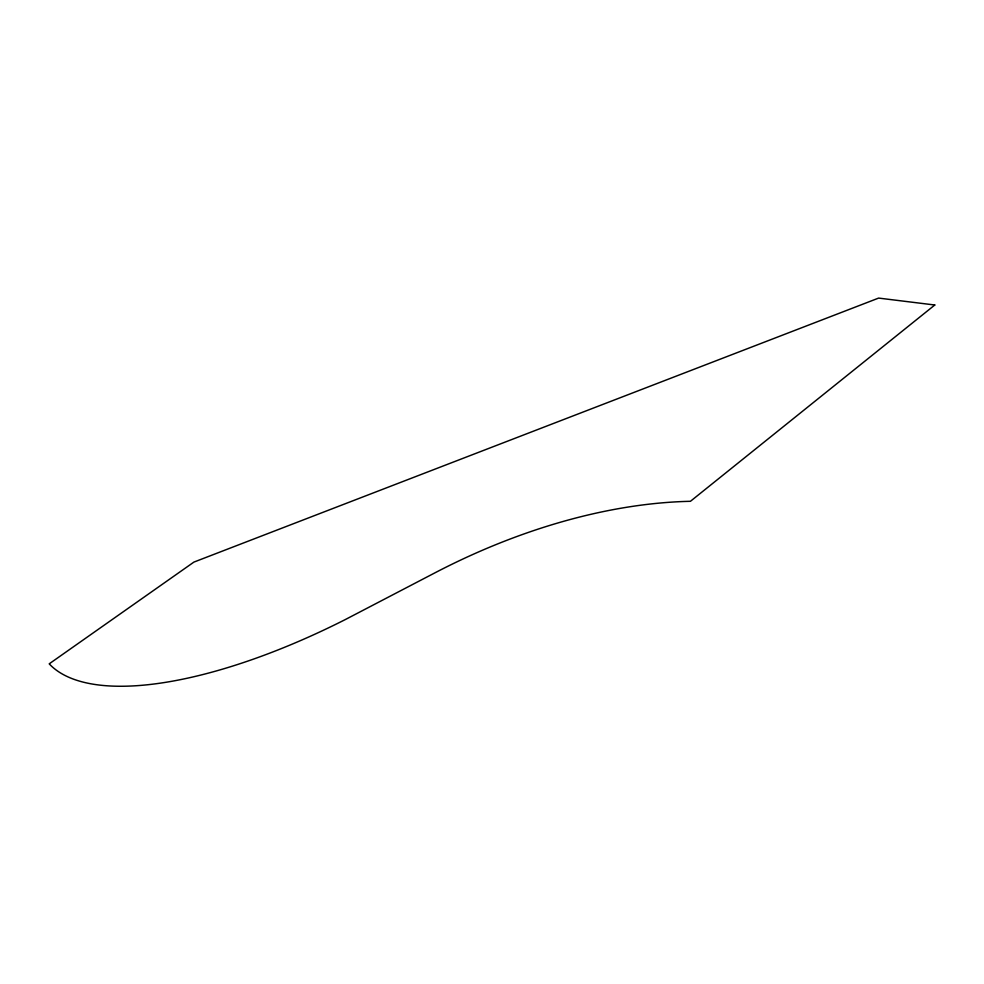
<?xml version="1.0" encoding="UTF-8"?>
<svg xmlns="http://www.w3.org/2000/svg" width="984" height="984" viewBox="0 0 984 984"><rect width="100%" height="100%" fill="white"/><g stroke="black" fill="none" stroke-linecap="round" stroke-linejoin="round"><path stroke-width="1.48" d="M934.8 305.003L690.436 501.299A432.21 254.536 -31.2 0 0 434.473 573.082L345.667 619.379A329.886 122.016 -30.1 0 1 49.2 663.843L193.897 562.098L878.626 298.09L934.8 305.003"/></g></svg>
